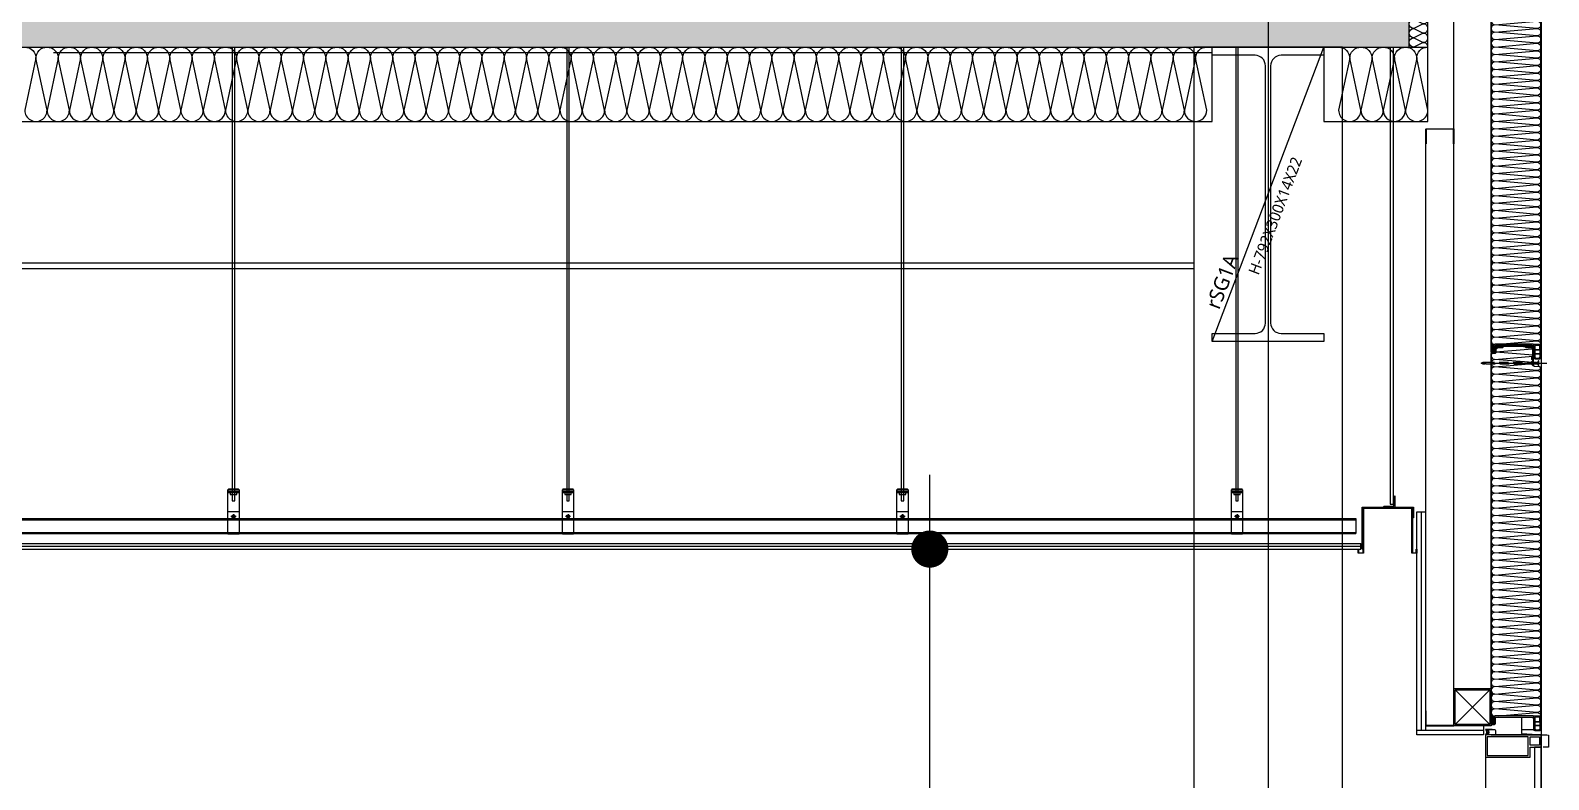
# Model space of a CAD drawing. Header units: millimetres. Extents: x 0 to 672800, y 0 to 118800.
# Drawn here: x 626959 to 631044, y 79875 to 81890 of the extents above; entities that cross this region are included whole.
import ezdxf
from ezdxf.enums import TextEntityAlignment as Align

# ---------------------------------------------------------------- set-up
doc = ezdxf.new("R2010")
doc.units = ezdxf.units.MM
doc.header["$LTSCALE"] = 200
doc.linetypes.add('CEN-GAUN', pattern=[32.2, 30, -1, 0.2, -1])
doc.linetypes.add('HIDDEN', pattern=[0.375, 0.25, -0.125])
doc.layers.get('DEFPOINTS').update_dxf_attribs({"color": 137})
for name, color, linetype in [('0-S-col', 4, 'Continuous'), ('01단열재', 252, 'Continuous'), ('01하지철물', 253, 'Continuous'), ('09GIRDER', 2, 'Continuous'), ('161', 161, 'Continuous'), ('35', 8, 'Continuous'), ('7', 7, 'Continuous'), ('7내부마감', 7, 'Continuous'), ('A-CON', 2, 'Continuous'), ('A-PNL-EXT', 7, 'Continuous'), ('AA-DWXM-CURT', 4, 'Continuous'), ('BOLT', 8, 'Continuous'), ('CEN', 1, 'CEN-GAUN'), ('CON', 2, 'Continuous'), ('deta', 8, 'Continuous'), ('ELE', 7, 'Continuous'), ('ELE-STL', 252, 'Continuous'), ('HAT-253', 253, 'Continuous'), ('HAT-254', 254, 'Continuous'), ('HAT-INS', 252, 'Continuous'), ('HAT-INS1', 252, 'Continuous'), ('Insul', 252, 'Continuous'), ('PANEL', 6, 'Continuous'), ('S-253', 252, 'Continuous'), ('STEEL-E', 6, 'Continuous'), ('STL', 4, 'Continuous'), ('SYP_INSUL', 252, 'Continuous'), ('TEC35', 35, 'Continuous'), ('WALL', 2, 'Continuous'), ('WIN1', 7, 'Continuous'), ('경량철골', 8, 'Continuous'), ('알루미늄시트', 3, 'Continuous')]:
    doc.layers.add(name, color=color, linetype=linetype)
doc.layers.add('190', color=190, linetype='Continuous', plot=False)
doc.layers.add('check', color=61, linetype='Continuous', plot=False)
doc.layers.add('insulation', color=8, linetype='Continuous', lineweight=5)
doc.styles.add('맑은고딕', font='malgun.ttf')
doc.styles.add('스타일1', font='malgun.ttf')
doc.dimstyles.new('CJAK', dxfattribs={"dimscale": 200, "dimtxt": 1.2, "dimasz": 0.5, "dimexe": 2, "dimexo": 3, "dimgap": 0.5, "dimtad": 1, "dimdec": 0, "dimzin": 1, "dimdsep": 46, "dimlunit": 6, "dimtxsty": '맑은고딕', "dimblk": 'CJDOT', "dimcen": 0.09, "dimdle": 1, "dimclrd": 256, "dimclre": 256, "dimclrt": 256, "dimadec": 0, "dimazin": 0, "dimtfac": 1, "dimtdec": 0, "dimtix": 1, "dimtmove": 2, "dimatfit": 3, "dimldrblk": 'CJDOT', "dimfxl": 1, "dimtolj": 1, "dimtzin": 1, "dimarcsym": 0})

# ---------------------------------------------------------------- blocks, each defined once
blk = doc.blocks.new('*U271')
at = {"layer": 'HAT-INS'}
for points in [[(-4139.1, 0, -0.414214), (-4154.1, 15), (-4139.1, 85, 1), (-4169.1, 85), (-4154.1, 15, -0.414214), (-4169.1, 0, 0.414214)], [(-4109.1, 0, -0.414214), (-4124.1, 15), (-4109.1, 85, 1), (-4139.1, 85), (-4124.1, 15, -0.414214), (-4139.1, 0, 0.414214)], [(-4079.1, 0, -0.414214), (-4094.1, 15), (-4079.1, 85, 1), (-4109.1, 85), (-4094.1, 15, -0.414214), (-4109.1, 0, 0.414214)], [(-4049.1, 0, -0.414214), (-4064.1, 15), (-4049.1, 85, 1), (-4079.1, 85), (-4064.1, 15, -0.414214), (-4079.1, 0, 0.414214)], [(-4019.1, 0, -0.414214), (-4034.1, 15), (-4019.1, 85, 1), (-4049.1, 85), (-4034.1, 15, -0.414214), (-4049.1, 0, 0.414214)], [(-3989.1, 0, -0.414214), (-4004.1, 15), (-3989.1, 85, 1), (-4019.1, 85), (-4004.1, 15, -0.414214), (-4019.1, 0, 0.414214)], [(-3959.1, 0, -0.414214), (-3974.1, 15), (-3959.1, 85, 1), (-3989.1, 85), (-3974.1, 15, -0.414214), (-3989.1, 0, 0.414214)], [(-3929.1, 0, -0.414214), (-3944.1, 15), (-3929.1, 85, 1), (-3959.1, 85), (-3944.1, 15, -0.414214), (-3959.1, 0, 0.414214)], [(-3899.1, 0, -0.414214), (-3914.1, 15), (-3899.1, 85, 1), (-3929.1, 85), (-3914.1, 15, -0.414214), (-3929.1, 0, 0.414214)], [(-3869.1, 0, -0.414214), (-3884.1, 15), (-3869.1, 85, 1), (-3899.1, 85), (-3884.1, 15, -0.414214), (-3899.1, 0, 0.414214)], [(-3839.1, 0, -0.414214), (-3854.1, 15), (-3839.1, 85, 1), (-3869.1, 85), (-3854.1, 15, -0.414214), (-3869.1, 0, 0.414214)], [(-3809.1, 0, -0.414214), (-3824.1, 15), (-3809.1, 85, 1), (-3839.1, 85), (-3824.1, 15, -0.414214), (-3839.1, 0, 0.414214)], [(-3779.1, 0, -0.414214), (-3794.1, 15), (-3779.1, 85, 1), (-3809.1, 85), (-3794.1, 15, -0.414214), (-3809.1, 0, 0.414214)], [(-3749.1, 0, -0.414214), (-3764.1, 15), (-3749.1, 85, 1), (-3779.1, 85), (-3764.1, 15, -0.414214), (-3779.1, 0, 0.414214)], [(-3719.1, 0, -0.414214), (-3734.1, 15), (-3719.1, 85, 1), (-3749.1, 85), (-3734.1, 15, -0.414214), (-3749.1, 0, 0.414214)], [(-3689.1, 0, -0.414214), (-3704.1, 15), (-3689.1, 85, 1), (-3719.1, 85), (-3704.1, 15, -0.414214), (-3719.1, 0, 0.414214)], [(-3659.1, 0, -0.414214), (-3674.1, 15), (-3659.1, 85, 1), (-3689.1, 85), (-3674.1, 15, -0.414214), (-3689.1, 0, 0.414214)], [(-3629.1, 0, -0.414214), (-3644.1, 15), (-3629.1, 85, 1), (-3659.1, 85), (-3644.1, 15, -0.414214), (-3659.1, 0, 0.414214)], [(-3599.1, 0, -0.414214), (-3614.1, 15), (-3599.1, 85, 1), (-3629.1, 85), (-3614.1, 15, -0.414214), (-3629.1, 0, 0.414214)], [(-3569.1, 0, -0.414214), (-3584.1, 15), (-3569.1, 85, 1), (-3599.1, 85), (-3584.1, 15, -0.414214), (-3599.1, 0, 0.414214)], [(-3539.1, 0, -0.414214), (-3554.1, 15), (-3539.1, 85, 1), (-3569.1, 85), (-3554.1, 15, -0.414214), (-3569.1, 0, 0.414214)], [(-3509.1, 0, -0.414214), (-3524.1, 15), (-3509.1, 85, 1), (-3539.1, 85), (-3524.1, 15, -0.414214), (-3539.1, 0, 0.414214)], [(-3479.1, 0, -0.414214), (-3494.1, 15), (-3479.1, 85, 1), (-3509.1, 85), (-3494.1, 15, -0.414214), (-3509.1, 0, 0.414214)], [(-3449.1, 0, -0.414214), (-3464.1, 15), (-3449.1, 85, 1), (-3479.1, 85), (-3464.1, 15, -0.414214), (-3479.1, 0, 0.414214)], [(-3419.1, 0, -0.414214), (-3434.1, 15), (-3419.1, 85, 1), (-3449.1, 85), (-3434.1, 15, -0.414214), (-3449.1, 0, 0.414214)], [(-3389.1, 0, -0.414214), (-3404.1, 15), (-3389.1, 85, 1), (-3419.1, 85), (-3404.1, 15, -0.414214), (-3419.1, 0, 0.414214)], [(-3359.1, 0, -0.414214), (-3374.1, 15), (-3359.1, 85, 1), (-3389.1, 85), (-3374.1, 15, -0.414214), (-3389.1, 0, 0.414214)], [(-3329.1, 0, -0.414214), (-3344.1, 15), (-3329.1, 85, 1), (-3359.1, 85), (-3344.1, 15, -0.414214), (-3359.1, 0, 0.414214)], [(-3299.1, 0, -0.414214), (-3314.1, 15), (-3299.1, 85, 1), (-3329.1, 85), (-3314.1, 15, -0.414214), (-3329.1, 0, 0.414214)], [(-3269.1, 0, -0.414214), (-3284.1, 15), (-3269.1, 85, 1), (-3299.1, 85), (-3284.1, 15, -0.414214), (-3299.1, 0, 0.414214)], [(-3239.1, 0, -0.414214), (-3254.1, 15), (-3239.1, 85, 1), (-3269.1, 85), (-3254.1, 15, -0.414214), (-3269.1, 0, 0.414214)], [(-3209.1, 0, -0.414214), (-3224.1, 15), (-3209.1, 85, 1), (-3239.1, 85), (-3224.1, 15, -0.414214), (-3239.1, 0, 0.414214)], [(-3179.1, 0, -0.414214), (-3194.1, 15), (-3179.1, 85, 1), (-3209.1, 85), (-3194.1, 15, -0.414214), (-3209.1, 0, 0.414214)], [(-3149.1, 0, -0.414214), (-3164.1, 15), (-3149.1, 85, 1), (-3179.1, 85), (-3164.1, 15, -0.414214), (-3179.1, 0, 0.414214)], [(-3119.1, 0, -0.414214), (-3134.1, 15), (-3119.1, 85, 1), (-3149.1, 85), (-3134.1, 15, -0.414214), (-3149.1, 0, 0.414214)], [(-3089.1, 0, -0.414214), (-3104.1, 15), (-3089.1, 85, 1), (-3119.1, 85), (-3104.1, 15, -0.414214), (-3119.1, 0, 0.414214)], [(-3059.1, 0, -0.414214), (-3074.1, 15), (-3059.1, 85, 1), (-3089.1, 85), (-3074.1, 15, -0.414214), (-3089.1, 0, 0.414214)], [(-3029.1, 0, -0.414214), (-3044.1, 15), (-3029.1, 85, 1), (-3059.1, 85), (-3044.1, 15, -0.414214), (-3059.1, 0, 0.414214)], [(-2999.1, 0, -0.414214), (-3014.1, 15), (-2999.1, 85, 1), (-3029.1, 85), (-3014.1, 15, -0.414214), (-3029.1, 0, 0.414214)], [(-2969.1, 0, -0.414214), (-2984.1, 15), (-2969.1, 85, 1), (-2999.1, 85), (-2984.1, 15, -0.414214), (-2999.1, 0, 0.414214)], [(-2939.1, 0, -0.414214), (-2954.1, 15), (-2939.1, 85, 1), (-2969.1, 85), (-2954.1, 15, -0.414214), (-2969.1, 0, 0.414214)], [(-2909.1, 0, -0.414214), (-2924.1, 15), (-2909.1, 85, 1), (-2939.1, 85), (-2924.1, 15, -0.414214), (-2939.1, 0, 0.414214)], [(-2879.1, 0, -0.414214), (-2894.1, 15), (-2879.1, 85, 1), (-2909.1, 85), (-2894.1, 15, -0.414214), (-2909.1, 0, 0.414214)], [(-2849.1, 0, -0.414214), (-2864.1, 15), (-2849.1, 85, 1), (-2879.1, 85), (-2864.1, 15, -0.414214), (-2879.1, 0, 0.414214)], [(-2819.1, 0, -0.414214), (-2834.1, 15), (-2819.1, 85, 1), (-2849.1, 85), (-2834.1, 15, -0.414214), (-2849.1, 0, 0.414214)], [(-2789.1, 0, -0.414214), (-2804.1, 15), (-2789.1, 85, 1), (-2819.1, 85), (-2804.1, 15, -0.414214), (-2819.1, 0, 0.414214)], [(-2759.1, 0, -0.414214), (-2774.1, 15), (-2759.1, 85, 1), (-2789.1, 85), (-2774.1, 15, -0.414214), (-2789.1, 0, 0.414214)], [(-2729.1, 0, -0.414214), (-2744.1, 15), (-2729.1, 85, 1), (-2759.1, 85), (-2744.1, 15, -0.414214), (-2759.1, 0, 0.414214)], [(-2699.1, 0, -0.414214), (-2714.1, 15), (-2699.1, 85, 1), (-2729.1, 85), (-2714.1, 15, -0.414214), (-2729.1, 0, 0.414214)], [(-2669.1, 0, -0.414214), (-2684.1, 15), (-2669.1, 85, 1), (-2699.1, 85), (-2684.1, 15, -0.414214), (-2699.1, 0, 0.414214)], [(-2639.1, 0, -0.414214), (-2654.1, 15), (-2639.1, 85, 1), (-2669.1, 85), (-2654.1, 15, -0.414214), (-2669.1, 0, 0.414214)], [(-2609.1, 0, -0.414214), (-2624.1, 15), (-2609.1, 85, 1), (-2639.1, 85), (-2624.1, 15, -0.414214), (-2639.1, 0, 0.414214)], [(-2579.1, 0, -0.414214), (-2594.1, 15), (-2579.1, 85, 1), (-2609.1, 85), (-2594.1, 15, -0.414214), (-2609.1, 0, 0.414214)]]:
    blk.add_lwpolyline(points, format="xyb", dxfattribs=at)
blk = doc.blocks.new('*U265')
at = {"layer": 'HAT-INS'}
for points in [[(-980.1, 0, -0.414214), (-995.1, 15), (-980.1, 85, 1), (-1010.1, 85), (-995.1, 15, -0.414214), (-1010.1, 0, 0.414214)], [(-950.1, 0, -0.414214), (-965.1, 15), (-950.1, 85, 1), (-980.1, 85), (-965.1, 15, -0.414214), (-980.1, 0, 0.414214)], [(-920.1, 0, -0.414214), (-935.1, 15), (-920.1, 85, 1), (-950.1, 85), (-935.1, 15, -0.414214), (-950.1, 0, 0.414214)], [(-890.1, 0, -0.414214), (-905.1, 15), (-890.1, 85, 1), (-920.1, 85), (-905.1, 15, -0.414214), (-920.1, 0, 0.414214)]]:
    blk.add_lwpolyline(points, format="xyb", dxfattribs=at)
blk = doc.blocks.new('SCW-1')
at = {"layer": 'BOLT', "color": 8, "linetype": 'HIDDEN', "ltscale": 0.5}
for p, q in [((150, 3), (150, 9)), ((154.1, 12), (151.1, 9)), ((151.1, 9), (151.1, 3)), ((151.1, 3), (154.1, 0)), ((153.1, 5.4), (153.1, 6.6)), ((153.1, 6.6), (154.5, 6.6)), ((154.5, 5.4), (153.1, 5.4)), ((154.5, 12), (154.1, 12)), ((154.1, 0), (154.5, 0)), ((154.5, 6.6), (154.5, 12)), ((154.5, 0), (154.5, 5.4))]:
    blk.add_line(p, q, dxfattribs=at)
for points in [[(0, 6), (9, 7), (11, 9), (12, 7), (10, 3)], [(10, 3), (5, 3), (0, 6), (5, 9), (11, 9)], [(150, 3), (10, 3)], [(11, 9), (150, 9)]]:
    blk.add_lwpolyline(points, dxfattribs=at)
for centre, start, end in [((150.6, 9.2), 199.4712, 340.5288), ((150.6, 2.8), 19.4712, 160.5288)]:
    blk.add_arc(centre, 0.6, start, end, dxfattribs=at)
blk = doc.blocks.new('PANEL-135')
at = {"layer": '161'}
for p, q in [((150, 0), (0, 0)), ((150, -1000), (0, -1000))]:
    blk.add_line(p, q, dxfattribs=at)
at = {"layer": 'BOLT', "color": 8, "linetype": 'HIDDEN', "ltscale": 0.5}
for p, q in [((37.8, 20.4), (41.2, 17)), ((37.8, 19.3), (40.8, 16.3)), ((37.8, 8.7), (40.8, 11.7)), ((37.8, 7.6), (41.2, 11)), ((37.8, 6.4), (41.2, 3)), ((37.8, 5.3), (40.8, 2.3)), ((41.2, 17), (41.2, 11)), ((41.2, 3), (41.2, -3)), ((37.8, -5.3), (40.8, -2.3)), ((37.8, -6.1), (37.8, -6.1)), ((38.6, -5.6), (41.2, -3))]:
    blk.add_line(p, q, dxfattribs=at)
at = {"layer": 'HAT-INS1'}
for points in [[(37.8, 21.4), (137, 30)], [(137, 30.5), (39.6, 38.9)]]:
    blk.add_lwpolyline(points, dxfattribs=at)
for points in [[(147.4, 26.4, -0.625476), (139.5, 10.2), (37.8, 19.1)], [(37.8, 1.4), (139.5, 10.2, -1), (139.5, -9.8), (37.8, -0.9)], [(25.8, -19.8), (139.5, -9.8, -1), (139.5, -29.8), (25.8, -19.8), (25.8, -19.8, 1), (25.8, -39.8, 1)], [(25.8, -39.8), (139.5, -29.8, -1), (139.5, -49.8), (25.8, -39.8), (25.8, -39.8, 1), (25.8, -59.8, 1)], [(16.1, -12.4, 0.338737), (25.8, -19.8)], [(25.8, -59.8), (139.5, -49.8, -1), (139.5, -69.8), (25.8, -59.8), (25.8, -59.8, 1), (25.8, -79.8, 1)], [(25.8, -79.8), (139.5, -69.8, -1), (139.5, -89.8), (25.8, -79.8), (25.8, -79.8, 1), (25.8, -99.8, 1)], [(25.8, -99.8), (139.5, -89.8, -1), (139.5, -109.8), (25.8, -99.8), (25.8, -99.8, 1), (25.8, -119.8, 1)], [(25.8, -119.8), (139.5, -109.8, -1), (139.5, -129.8), (25.8, -119.8), (25.8, -119.8, 1), (25.8, -139.8, 1)], [(25.8, -139.8), (139.5, -129.8, -1), (139.5, -149.8), (25.8, -139.8), (25.8, -139.8, 1), (25.8, -159.8, 1)], [(25.8, -159.8), (139.5, -149.8, -1), (139.5, -169.8), (25.8, -159.8), (25.8, -159.8, 1), (25.8, -179.8, 1)], [(25.8, -179.8), (139.5, -169.8, -1), (139.5, -189.8), (25.8, -179.8), (25.8, -179.8, 1), (25.8, -199.8, 1)], [(25.8, -199.8), (139.5, -189.8, -1), (139.5, -209.8), (25.8, -199.8), (25.8, -199.8, 1), (25.8, -219.8, 1)], [(25.8, -219.8), (139.5, -209.8, -1), (139.5, -229.8), (25.8, -219.8), (25.8, -219.8, 1), (25.8, -239.8, 1)], [(25.8, -239.8), (139.5, -229.8, -1), (139.5, -249.8), (25.8, -239.8), (25.8, -239.8, 1), (25.8, -259.8, 1)], [(25.8, -259.8), (139.5, -249.8, -1), (139.5, -269.8), (25.8, -259.8), (25.8, -259.8, 1), (25.8, -279.8, 1)], [(25.8, -279.8), (139.5, -269.8, -1), (139.5, -289.8), (25.8, -279.8), (25.8, -279.8, 1), (25.8, -299.8, 1)], [(25.8, -299.8), (139.5, -289.8, -1), (139.5, -309.8), (25.8, -299.8), (25.8, -299.8, 1), (25.8, -319.8, 1)], [(25.8, -319.8), (139.5, -309.8, -1), (139.5, -329.8), (25.8, -319.8), (25.8, -319.8, 1), (25.8, -339.8, 1)], [(25.8, -339.8), (139.5, -329.8, -1), (139.5, -349.8), (25.8, -339.8), (25.8, -339.8, 1), (25.8, -359.8, 1)], [(25.8, -359.8), (139.5, -349.8, -1), (139.5, -369.8), (25.8, -359.8), (25.8, -359.8, 1), (25.8, -379.8, 1)], [(25.8, -379.8), (139.5, -369.8, -1), (139.5, -389.8), (25.8, -379.8), (25.8, -379.8, 1), (25.8, -399.8, 1)], [(25.8, -399.8), (139.5, -389.8, -1), (139.5, -409.8), (25.8, -399.8), (25.8, -399.8, 1), (25.8, -419.8, 1)], [(25.8, -419.8), (139.5, -409.8, -1), (139.5, -429.8), (25.8, -419.8), (25.8, -419.8, 1), (25.8, -439.8, 1)], [(25.8, -439.8), (139.5, -429.8, -1), (139.5, -449.8), (25.8, -439.8), (25.8, -439.8, 1), (25.8, -459.8, 1)], [(25.8, -459.8), (139.5, -449.8, -1), (139.5, -469.8), (25.8, -459.8), (25.8, -459.8, 1), (25.8, -479.8, 1)], [(25.8, -479.8), (139.5, -469.8, -1), (139.5, -489.8), (25.8, -479.8), (25.8, -479.8, 1), (25.8, -499.8, 1)], [(25.8, -499.8), (139.5, -489.8, -1), (139.5, -509.8), (25.8, -499.8), (25.8, -499.8, 1), (25.8, -519.8, 1)], [(25.8, -519.8), (139.5, -509.8, -1), (139.5, -529.8), (25.8, -519.8), (25.8, -519.8, 1), (25.8, -539.8, 1)], [(25.8, -539.8), (139.5, -529.8, -1), (139.5, -549.8), (25.8, -539.8), (25.8, -539.8, 1), (25.8, -559.8, 1)], [(25.8, -559.8), (139.5, -549.8, -1), (139.5, -569.8), (25.8, -559.8), (25.8, -559.8, 1), (25.8, -579.8, 1)], [(25.8, -579.8), (139.5, -569.8, -1), (139.5, -589.8), (25.8, -579.8), (25.8, -579.8, 1), (25.8, -599.8, 1)], [(25.8, -599.8), (139.5, -589.8, -1), (139.5, -609.8), (25.8, -599.8), (25.8, -599.8, 1), (25.8, -619.8, 1)], [(25.8, -619.8), (139.5, -609.8, -1), (139.5, -629.8), (25.8, -619.8), (25.8, -619.8, 1), (25.8, -639.8, 1)], [(25.8, -639.8), (139.5, -629.8, -1), (139.5, -649.8), (25.8, -639.8), (25.8, -639.8, 1), (25.8, -659.8, 1)], [(25.8, -659.8), (139.5, -649.8, -1), (139.5, -669.8), (25.8, -659.8), (25.8, -659.8, 1), (25.8, -679.8, 1)], [(25.8, -679.8), (139.5, -669.8, -1), (139.5, -689.8), (25.8, -679.8), (25.8, -679.8, 1), (25.8, -699.8, 1)], [(25.8, -699.8), (139.5, -689.8, -1), (139.5, -709.8), (25.8, -699.8), (25.8, -699.8, 1), (25.8, -719.8, 1)], [(25.8, -719.8), (139.5, -709.8, -1), (139.5, -729.8), (25.8, -719.8), (25.8, -719.8, 1), (25.8, -739.8, 1)], [(25.8, -739.8), (139.5, -729.8, -1), (139.5, -749.8), (25.8, -739.8), (25.8, -739.8, 1), (25.8, -759.8, 1)], [(25.8, -759.8), (139.5, -749.8, -1), (139.5, -769.8), (25.8, -759.8), (25.8, -759.8, 1), (25.8, -779.8, 1)], [(25.8, -779.8), (139.5, -769.8, -1), (139.5, -789.8), (25.8, -779.8), (25.8, -779.8, 1), (25.8, -799.8, 1)], [(25.8, -799.8), (139.5, -789.8, -1), (139.5, -809.8), (25.8, -799.8), (25.8, -799.8, 1), (25.8, -819.8, 1)], [(25.8, -819.8), (139.5, -809.8, -1), (139.5, -829.8), (25.8, -819.8), (25.8, -819.8, 1), (25.8, -839.8, 1)], [(25.8, -839.8), (139.5, -829.8, -1), (139.5, -849.8), (25.8, -839.8), (25.8, -839.8, 1), (25.8, -859.8, 1)], [(25.8, -859.8), (139.5, -849.8, -1), (139.5, -869.8), (25.8, -859.8), (25.8, -859.8, 1), (25.8, -879.8, 1)], [(25.8, -879.8), (139.5, -869.8, -1), (139.5, -889.8), (25.8, -879.8), (25.8, -879.8, 1), (25.8, -899.8, 1)], [(25.8, -899.8), (139.5, -889.8, -1), (139.5, -909.8), (25.8, -899.8), (25.8, -899.8, 1), (25.8, -919.8, 1)], [(25.8, -919.8), (139.5, -909.8, -1), (139.5, -929.8), (25.8, -919.8), (25.8, -919.8, 1), (25.8, -939.8, 1)], [(25.8, -939.8), (139.5, -929.8, -1), (139.5, -949.8), (138.9, -949.7)], [(129.1, -948.8), (25.8, -939.8), (25.8, -939.8, 0.541794), (16.7, -953.8, 0.541794)]]:
    blk.add_lwpolyline(points, format="xyb", dxfattribs=at)
at = {"layer": 'Insul', "color": 251}
for p, q in [((18.3, -964.5), (18.3, -973.7)), ((32.3, -964.5), (18.3, -964.5)), ((32.3, -973.7), (18.3, -973.7)), ((18.3, -974.7), (18.3, -983)), ((32.3, -974.7), (18.3, -974.7)), ((32.3, -964.5), (32.3, -973.7)), ((32.3, -974.7), (32.3, -983)), ((29, -986.4), (21.7, -986.4))]:
    blk.add_line(p, q, dxfattribs=at)
for points in [[(135.1, 38.5), (136, 38.5, 0.414214), (136.3, 38.8), (136.3, 39), (136.3, 39.5, 0.414214), (133.3, 42.5), (128.3, 43.2), (120.8, 43.2, -0.414214), (120.3, 43.7), (120.3, 44, -0.414214), (120.8, 44.5), (133.9, 44.5), (135.5, 44.1, 0.487928), (135.9, 44.4), (135.9, 44.5, 0.414214), (133.9, 46.5), (82.3, 46.5), (40.6, 46.5, 0.414214), (38.6, 44.5), (38.6, 44.4, 0.487928), (39, 44.1), (40.6, 44.5), (53.7, 44.5, -0.414214), (54.2, 44), (54.2, 43.7, -0.414214), (53.7, 43.2), (46.1, 43.2), (41.1, 42.5, 0.414214), (38.1, 39.5), (38.1, 39), (38.1, 38.8, 0.414214), (38.4, 38.5), (39.3, 38.5, 0.414214), (39.6, 38.8), (39.6, 39, -0.414214), (41.1, 40.5), (46.1, 41.2), (54.7, 41.2, 0.414214), (56.2, 42.7), (56.2, 44, -0.414214), (56.7, 44.5), (82.3, 44.5), (117.8, 44.5, -0.414214), (118.3, 44), (118.3, 42.7, 0.414214), (119.8, 41.2), (128.3, 41.2), (133.3, 40.5, -0.414214), (134.8, 39), (134.8, 38.8, 0.414214)], [(135.1, 38.5), (136, 38.5, 0.414214), (136.3, 38.8), (136.3, 39), (136.3, 39.5, 0.414214), (133.3, 42.5), (128.3, 43.2), (120.8, 43.2, -0.414214), (120.3, 43.7), (120.3, 44, -0.414214), (120.8, 44.5), (133.9, 44.5), (135.5, 44.1, 0.487928), (135.9, 44.4), (135.9, 44.5, 0.414214), (133.9, 46.5), (82.3, 46.5), (40.6, 46.5, 0.414214), (38.6, 44.5), (38.6, 44.4, 0.487928), (39, 44.1), (40.6, 44.5), (53.7, 44.5, -0.414214), (54.2, 44), (54.2, 43.7, -0.414214), (53.7, 43.2), (46.1, 43.2), (41.1, 42.5, 0.414214), (38.1, 39.5), (38.1, 39), (38.1, 38.8, 0.414214), (38.4, 38.5), (39.3, 38.5, 0.414214), (39.6, 38.8), (39.6, 39, -0.414214), (41.1, 40.5), (46.1, 41.2), (54.7, 41.2, 0.414214), (56.2, 42.7), (56.2, 44, -0.414214), (56.7, 44.5), (82.3, 44.5), (117.8, 44.5, -0.414214), (118.3, 44), (118.3, 42.7, 0.414214), (119.8, 41.2), (128.3, 41.2), (133.3, 40.5, -0.414214), (134.8, 39), (134.8, 38.8, 0.414214)], [(148.7, -968.9, -0.414214), (146.2, -971.4), (142.9, -971.4, -0.414214), (140.4, -968.9), (140.4, -953.8, 0.414214), (139.4, -952.8), (136.9, -952.8), (136.9, -951.8), (39, -951.8), (39, -952.8), (35.1, -952.8, 0.414214), (34.1, -953.8), (34.1, -983, -0.414191), (29.1, -988), (21.7, -988, -0.414236), (16.7, -983), (16.7, -949.8), (37, -949.8), (37, -948.8), (138.9, -948.8), (138.9, -949.8), (148.7, -949.8)], [(148.7, -968.9, -0.414214), (146.2, -971.4), (142.9, -971.4, -0.414214), (140.4, -968.9), (140.4, -953.8, 0.414214), (139.4, -952.8), (136.9, -952.8), (136.9, -951.8), (39, -951.8), (39, -952.8), (35.1, -952.8, 0.414214), (34.1, -953.8), (34.1, -983, -0.414191), (29.1, -988), (21.7, -988, -0.414236), (16.7, -983), (16.7, -949.8), (37, -949.8), (37, -948.8), (138.9, -948.8), (138.9, -949.8), (148.7, -949.8)], [(142, -951.4), (147, -951.4), (147, -968.9, -0.414214), (146.2, -969.7), (142.9, -969.7, -0.414214), (142, -968.9)]]:
    blk.add_lwpolyline(points, format="xyb", close=True, dxfattribs=at)
blk.add_lwpolyline([(32.3, -952.5), (32.3, -963.5), (18.3, -963.5), (18.3, -952.5)], close=True, dxfattribs=at)
for centre, start, end in [((21.7, -983), 180, 270.0043), ((29, -983), 270.0043, 0)]:
    blk.add_arc(centre, 3.35, start, end, dxfattribs=at)
at = {"layer": 'PANEL', "ltscale": 3}
for points in [[(44, 43.3), (44, 44.1), (39, 44.1, 0.414214), (37, 42.1), (37, -3.7, -0.39552), (32.8, -8.2), (19.7, -9.1, 0.39896), (15, -14.1), (15, -444.5), (15, -983.8, 0.414242), (20, -988.8), (31.5, -988.8, 0.414191), (35, -985.3), (35, -953.3), (42, -953.3), (42, -952.5), (34.2, -952.5), (34.2, -985.3, -0.414191), (31.5, -988), (20, -988, -0.414242), (15.8, -983.8), (15.8, -444.5), (15.8, -14.1, -0.399273), (19.8, -9.9), (32.8, -9, 0.39552), (37.8, -3.7), (37.8, 42.1, -0.414214), (39, 43.3), (44, 43.3)], [(130.5, 44.1), (130.5, 44.1), (130.5, 43.6), (135.5, 43.6, -0.414214), (137, 42.1), (137, 28.4, 0.414214), (139, 26.4), (148, 26.4, -0.414214), (149.5, 24.9), (149.5, -391.9), (149.5, -969.9, -0.414214), (148, -971.4), (141, -971.4, -0.414214), (139.5, -969.9), (139.5, -952.8), (137, -952.8), (137, -953.3), (139, -953.3), (139, -969.9, 0.414214), (141, -971.9), (148, -971.9, 0.414214), (150, -969.9), (150, -391.9), (150, 24.9, 0.414214), (148, 26.9), (139, 26.9, -0.414214), (137.5, 28.4), (137.5, 42.1, 0.414214), (135.5, 44.1), (130.5, 44.1)]]:
    blk.add_lwpolyline(points, format="xyb", dxfattribs=at)
at = {"layer": 'SYP_INSUL'}
for points in [[(37.8, 41.4), (38.9, 41.5)], [(56.2, 43.2), (70.1, 44.5)], [(38.1, 39), (37.8, 39.1)]]:
    blk.add_lwpolyline(points, dxfattribs=at)
at = {"layer": 'WALL', "color": 3}
blk.add_line((44, 43.3), (44, 43.3), dxfattribs=at)
at = {"xscale": -1}
blk.add_blockref('SCW-1', (176.2, -6), dxfattribs=at)
blk = doc.blocks.new('WB-150-E')
at = {"layer": 'WIN1'}
blk.add_lwpolyline([(200, 60), (50, 60), (50, 0), (170, 0), (170, 27.5), (200, 27.5), (200, 60)], dxfattribs=at)
at = {"layer": 'WIN1', "color": 251}
blk.add_lwpolyline([(55, 55), (55, 5), (165, 5), (165, 55)], close=True, dxfattribs=at)
blk.add_lwpolyline([(195, 32.5), (170, 32.5), (170, 55), (195, 55), (195, 32.5)], dxfattribs=at)
blk = doc.blocks.new('WB-150-C')
at = {"layer": 'WIN1', "color": 251}
blk.add_line((38.9, 30), (217.2, 30), dxfattribs=at)
at = {"layer": 'WIN1'}
blk.add_lwpolyline([(195, 32.5), (170, 32.5), (170, 60), (50, 60), (50, 0), (170, 0), (170, 27.5), (195, 27.5)], close=True, dxfattribs=at)
at = {"layer": 'WIN1', "color": 251}
blk.add_lwpolyline([(55, 55), (55, 5), (165, 5), (165, 55)], close=True, dxfattribs=at)
blk.add_arc((224, 30), 26, 157.3801, 202.6199, dxfattribs=at)
blk = doc.blocks.new('WWW-150-2')
at = {"layer": 'AA-DWXM-CURT'}
for points in [[(132, 740), (150, 740), (150, 1967.5), (132, 1967.5)], [(132, 32.5), (150, 32.5), (150, 720), (132, 720)]]:
    blk.add_lwpolyline(points, close=True, dxfattribs=at)
at = {"layer": 'insulation'}
blk.add_line((0, 1940), (0, 60), dxfattribs=at)
for name, p in [('WB-150-E', (-50, 1940)), ('WB-150-C', (-50, 700))]:
    blk.add_blockref(name, p, dxfattribs=at)
at = {"layer": 'insulation', "xscale": -1, "rotation": 180}
blk.add_blockref('WB-150-E', (-50, 60), dxfattribs=at)
blk = doc.blocks.new('CJDOT')
blk.add_line((-2, 0), (2, 0))
at = {"const_width": 0.5}
blk.add_lwpolyline([(-0.25, 0, 1), (0.25, 0, 1)], format="xyb", close=True, dxfattribs=at)
blk = doc.blocks.new('*D360')
at = {"layer": 'check', "lineweight": -2, "transparency": 16777216}
for p, q in [((628056.5, 80494.9), (629778.7, 80494.9)), ((629378.7, 77594.9), (629378.7, 80394.9)), ((628056.5, 77494.9), (629778.7, 77494.9))]:
    blk.add_line(p, q, dxfattribs=at)
at = {"layer": 'DEFPOINTS', "color": 0, "transparency": 16777216}
for p in [(627456.5, 80494.9), (629378.7, 80494.9), (627456.5, 77494.9)]:
    blk.add_point(p, dxfattribs=at)
at = {"layer": 'check', "lineweight": -2, "transparency": 16777216, "xscale": 100, "yscale": 100, "zscale": 100}
for p, rotation in [((629378.7, 80494.9), 90), ((629378.7, 77494.9), 270)]:
    blk.add_blockref('CJDOT', p, dxfattribs=dict(at, rotation=rotation))
at = {"layer": 'check', "transparency": 16777216, "insert": (629134.5, 78994.9), "char_height": 240, "attachment_point": 5, "rotation": 90, "style": '맑은고딕'}
blk.add_mtext('\\A1;3,000', dxfattribs=at)
blk = doc.blocks.new('ci')
at = {"layer": '190'}
for p, q in [((11.9, 10), (-0.1, 10)), ((11.9, 0), (-0.1, 0))]:
    blk.add_line(p, q, dxfattribs=at)
at = {"layer": '35'}
blk.add_lwpolyline([(9, 0), (15, 0, 0.414214), (18, 3), (18, 7, 0.414214), (15, 10), (9, 10, 0.414214), (6, 7), (6, 3, 0.414214)], format="xyb", close=True, dxfattribs=at)
for centre, start, end in [((-5.3, 5), 316.3972, 43.6028), ((-3.3, 5), 316.3972, 43.6028), ((-1.3, 5), 316.3972, 43.6028), ((0.7, 5), 33.6837, 43.6028), ((0.7, 5), 316.3972, 326.3163)]:
    blk.add_arc(centre, 7.25, start, end, dxfattribs=at)
blk = doc.blocks.new('W-UP-RI')
at = {"layer": 'A-PNL-EXT'}
blk.add_line((-52.8, 15), (-20, 15), dxfattribs=at)
blk.add_lwpolyline([(-52.8, 48.2), (-52.8, 3.6), (20, -0.5), (20, -32.5), (5, -32.5)], dxfattribs=at)
at = {"layer": 'TEC35', "linetype": 'Continuous', "xscale": -1.5, "yscale": 1.5, "zscale": 1.5, "rotation": 180}
blk.add_blockref('ci', (-149.9, 15), dxfattribs=at)
blk = doc.blocks.new('하지철물')
at = {"layer": '01하지철물', "color": 1}
for p, q in [((46.8, 46.8), (-46.8, -46.8)), ((46.8, -46.8), (-46.8, 46.8))]:
    blk.add_line(p, q, dxfattribs=at)
at = {"layer": '01하지철물'}
for points in [[(-50, -50), (-50, 50), (50, 50), (50, -50)], [(-46.8, -46.8), (-46.8, 46.8), (46.8, 46.8), (46.8, -46.8)]]:
    blk.add_lwpolyline(points, close=True, dxfattribs=at)
blk = doc.blocks.new('*U290')
at = {"layer": 'HAT-INS'}
for points in [[(0, 0, 0.414214), (0.25, 0.25), (0, 0.75, -1), (0.5, 0.75), (0.25, 0.25, 0.414214), (0.5, 0)], [(0.5, 0, 0.414214), (0.75, 0.25), (0.5, 0.75, -1), (1, 0.75), (0.75, 0.25, 0.414214), (1, 0)], [(1, 0, 0.414214), (1.25, 0.25), (1, 0.75, -1), (1.5, 0.75), (1.25, 0.25, 0.414214), (1.5, 0)], [(1.5, 0, 0.414214), (1.75, 0.25), (1.5, 0.75, -1), (2, 0.75), (1.75, 0.25, 0.414214), (2, 0)], [(2, 0, 0.414214), (2.25, 0.25), (2, 0.75, -1), (2.5, 0.75), (2.25, 0.25, 0.414214), (2.5, 0)], [(2.5, 0, 0.414214), (2.75, 0.25), (2.5, 0.75, -1), (3, 0.75), (2.75, 0.25, 0.414214), (3, 0)], [(3, 0, 0.414214), (3.25, 0.25), (3, 0.75, -1), (3.5, 0.75), (3.25, 0.25, 0.414214), (3.5, 0)], [(3.5, 0, 0.414214), (3.75, 0.25), (3.5, 0.75, -1), (4, 0.75), (3.75, 0.25, 0.414214), (4, 0)], [(4, 0, 0.414214), (4.25, 0.25), (4, 0.75, -1), (4.5, 0.75), (4.25, 0.25, 0.414214), (4.5, 0)], [(4.5, 0, 0.414214), (4.75, 0.25), (4.5, 0.75, -1), (5, 0.75), (4.75, 0.25, 0.414214), (5, 0)], [(5, 0, 0.414214), (5.25, 0.25), (5, 0.75, -1), (5.5, 0.75), (5.25, 0.25, 0.414214), (5.5, 0)], [(5.5, 0, 0.414214), (5.75, 0.25), (5.5, 0.75, -1), (6, 0.75), (5.75, 0.25, 0.414214), (6, 0)], [(6, 0, 0.414214), (6.25, 0.25), (6, 0.75, -1), (6.5, 0.75), (6.25, 0.25, 0.414214), (6.5, 0)], [(6.5, 0, 0.414214), (6.75, 0.25), (6.5, 0.75, -1), (7, 0.75), (6.75, 0.25, 0.414214), (7, 0)], [(7, 0, 0.414214), (7.25, 0.25), (7, 0.75, -1), (7.5, 0.75), (7.25, 0.25, 0.414214), (7.5, 0)], [(7.5, 0, 0.414214), (7.75, 0.25), (7.5, 0.75, -1), (8, 0.75), (7.75, 0.25, 0.414214), (8, 0)], [(8, 0, 0.414214), (8.25, 0.25), (8, 0.75, -1), (8.5, 0.75), (8.25, 0.25, 0.414214), (8.5, 0)], [(8.5, 0, 0.414214), (8.75, 0.25), (8.5, 0.75, -1), (9, 0.75), (8.75, 0.25, 0.414214), (9, 0)], [(9, 0, 0.414214), (9.25, 0.25), (9, 0.75, -1), (9.5, 0.75), (9.25, 0.25, 0.414214), (9.5, 0)], [(9.5, 0, 0.414214), (9.75, 0.25), (9.5, 0.75, -1), (10, 0.75), (9.75, 0.25, 0.414214), (10, 0)], [(10, 0, 0.414214), (10.25, 0.25), (10, 0.75, -1), (10.5, 0.75), (10.25, 0.25, 0.414214), (10.5, 0)], [(10.5, 0, 0.414214), (10.75, 0.25), (10.5, 0.75, -1), (11, 0.75), (10.75, 0.25, 0.414214), (11, 0)], [(11, 0, 0.414214), (11.25, 0.25), (11, 0.75, -1), (11.5, 0.75), (11.25, 0.25, 0.414214), (11.5, 0)], [(11.5, 0, 0.414214), (11.75, 0.25), (11.5, 0.75, -1), (12, 0.75), (11.75, 0.25, 0.414214), (12, 0)], [(12, 0, 0.414214), (12.25, 0.25), (12, 0.75, -1), (12.5, 0.75), (12.25, 0.25, 0.414214), (12.5, 0)], [(12.5, 0, 0.414214), (12.75, 0.25), (12.5, 0.75, -1), (13, 0.75), (12.75, 0.25, 0.414214), (13, 0)], [(13, 0, 0.414214), (13.25, 0.25), (13, 0.75, -1), (13.5, 0.75), (13.25, 0.25, 0.414214), (13.5, 0)], [(13.5, 0, 0.414214), (13.75, 0.25), (13.5, 0.75, -1), (14, 0.75), (13.75, 0.25, 0.414214), (14, 0)], [(14, 0, 0.414214), (14.25, 0.25), (14, 0.75, -1), (14.5, 0.75), (14.25, 0.25, 0.414214), (14.5, 0)], [(14.5, 0, 0.414214), (14.75, 0.25), (14.5, 0.75, -1), (15, 0.75), (14.75, 0.25, 0.414214), (15, 0)]]:
    blk.add_lwpolyline(points, format="xyb", dxfattribs=at)
blk = doc.blocks.new('SG-rSG1A')
at = {"layer": '09GIRDER', "flags": 128}
blk.add_lwpolyline([(-150, -792), (-150, -770), (-35, -770, 0.414214), (-7, -742), (-7, -50, 0.414214), (-35, -22), (-150, -22), (-150, 0), (150, 0), (150, -22), (35, -22, 0.414214), (7, -50), (7, -742, 0.414214), (35, -770), (150, -770), (150, -792)], format="xyb", close=True, dxfattribs=at)
at = {"layer": 'DEFPOINTS'}
blk.add_line((-150, -792), (150, 0), dxfattribs=at)
at = {"layer": 'DEFPOINTS', "style": '스타일1'}
for s, height, p in [('H-792X300X14X22', 30, (19.3, -453.6)), ('rSG1A', 40, (-123.4, -630.3, 0))]:
    blk.add_text(s, height=height, rotation=69.2539, dxfattribs=at).set_placement(p, align=Align.MIDDLE_CENTER)

msp = doc.modelspace()

# ---------------------------------------------------------------- hatches: boundary and pattern name
at = {"layer": 'HAT-254'}
h = msp.add_hatch(color=256, dxfattribs=at)
h.dxf.hatch_style = 1
h.paths.add_polyline_path([(630668.7, 81844.9), (630668.7, 82594.9), (630518.7, 82594.9), (630518.7, 82444.9), (630368.7, 82414.9), (630368.7, 82294.9), (630548.7, 82294.9), (630518.7, 82254.9), (630518.7, 81994.9), (618888.5, 81994.9), (618888.5, 81844.9)])

# ---------------------------------------------------------------- linework, layer by layer
at = {"color": 8}
for p, q in [((618906.5, 80576.9), (630525.3, 80576.9)), ((618906.5, 80573.9), (630525.3, 80573.9)), ((627520.3, 80594.9), (627490.3, 80594.9)), ((627512.1, 80582.9), (627498.4, 80582.9)), ((627505.3, 80589.1), (627505.3, 80576.7)), ((628420.3, 80594.9), (628390.3, 80594.9)), ((628412.1, 80582.9), (628398.4, 80582.9)), ((628405.3, 80589.1), (628405.3, 80576.7)), ((629320.3, 80594.9), (629290.3, 80594.9)), ((629312.1, 80582.9), (629298.4, 80582.9)), ((629305.3, 80589.1), (629305.3, 80576.7)), ((630220.3, 80594.9), (630190.3, 80594.9)), ((630212.1, 80582.9), (630198.4, 80582.9)), ((630205.3, 80589.1), (630205.3, 80576.7)), ((630525.3, 80576.9), (630525.3, 80536.9)), ((618906.5, 80539.9), (630525.3, 80539.9)), ((618906.5, 80536.9), (630525.3, 80536.9))]:
    msp.add_line(p, q, dxfattribs=at)
at = {"color": 1}
for p, q in [((618916.5, 80509.9), (630538.7, 80509.9)), ((618916.5, 80502.9), (630538.7, 80502.9)), ((618916.5, 80494.9), (630538.7, 80494.9)), ((630538.7, 80494.9), (630538.7, 80509.9))]:
    msp.add_line(p, q, dxfattribs=at)
at = {"color": 8}
for points in [[(627501.9, 81844.9), (627501.9, 80624.8), (627508.6, 80624.8), (627508.6, 81844.9)], [(628401.9, 81844.9), (628401.9, 80624.8), (628408.6, 80624.8), (628408.6, 81844.9)], [(629301.9, 81844.9), (629301.9, 80624.8), (629308.6, 80624.8), (629308.6, 81844.9)], [(630201.9, 81844.9), (630201.9, 80624.8), (630208.6, 80624.8), (630208.6, 81844.9)], [(627520.3, 80654), (627519, 80656), (627491.6, 80656), (627490.3, 80654), (627490.3, 80649), (627491.6, 80647), (627519, 80647), (627520.3, 80649), (627490.3, 80649)], [(627496.5, 80647), (627496.5, 80641.9), (627514.1, 80641.9), (627514.1, 80647)], [(628420.3, 80654), (628419, 80656), (628391.6, 80656), (628390.3, 80654), (628390.3, 80649), (628391.6, 80647), (628419, 80647), (628420.3, 80649), (628390.3, 80649)], [(628396.5, 80647), (628396.5, 80641.9), (628414.1, 80641.9), (628414.1, 80647)], [(629320.3, 80654), (629319, 80656), (629291.6, 80656), (629290.3, 80654), (629290.3, 80649), (629291.6, 80647), (629319, 80647), (629320.3, 80649), (629290.3, 80649)], [(629296.5, 80647), (629296.5, 80641.9), (629314.1, 80641.9), (629314.1, 80647)], [(630220.3, 80654), (630219, 80656), (630191.6, 80656), (630190.3, 80654), (630190.3, 80649), (630191.6, 80647), (630219, 80647), (630220.3, 80649), (630190.3, 80649)], [(630196.5, 80647), (630196.5, 80641.9), (630214.1, 80641.9), (630214.1, 80647)]]:
    msp.add_lwpolyline(points, dxfattribs=at)
for points in [[(627490.3, 80654), (627520.3, 80654), (627520.3, 80534.9), (627490.3, 80534.9)], [(628390.3, 80654), (628420.3, 80654), (628420.3, 80534.9), (628390.3, 80534.9)], [(629290.3, 80654), (629320.3, 80654), (629320.3, 80534.9), (629290.3, 80534.9)], [(630190.3, 80654), (630220.3, 80654), (630220.3, 80534.9), (630190.3, 80534.9)]]:
    msp.add_lwpolyline(points, close=True, dxfattribs=at)
for centre, radius in [((627505.3, 80582.9), 4.25), ((627505.3, 80582.9), 3.25), ((628405.3, 80582.9), 4.25), ((628405.3, 80582.9), 3.25), ((629305.3, 80582.9), 4.25), ((629305.3, 80582.9), 3.25), ((630205.3, 80582.9), 4.25), ((630205.3, 80582.9), 3.25)]:
    msp.add_circle(centre, radius, dxfattribs=at)
at = {"layer": '0-S-col', "color": 8}
msp.add_lwpolyline([(630488.7, 77494.9), (630488.7, 81844.9), (630088.7, 81844.9), (630088.7, 77494.9)], dxfattribs=at)
at = {"layer": '01단열재'}
for points in [[(630438.7, 81844.9), (630438.7, 81644.9), (630718.7, 81644.9), (630718.7, 82644.9), (630538.7, 82644.9)], [(620463.7, 81844.9), (620463.7, 81644.9), (630138.7, 81644.9), (630138.7, 81844.9)]]:
    msp.add_lwpolyline(points, dxfattribs=at)
at = {"layer": '01하지철물'}
msp.add_line((630788.7, 80119.9), (630788.7, 82894.9), dxfattribs=at)
at = {"layer": '7내부마감'}
msp.add_lwpolyline([(630868.7, 80019.9), (630868.7, 79994.9), (630688.7, 79994.9), (630688.7, 80594.9), (630713.7, 80594.9)], dxfattribs=at)
at = {"layer": 'A-CON'}
for points in [[(630668.7, 81844.9), (630668.7, 82594.9), (630518.7, 82594.9), (630518.7, 82444.9), (630368.7, 82414.9), (630368.7, 82294.9), (630548.7, 82294.9), (630518.7, 82254.9), (630518.7, 81994.9), (618888.5, 81994.9)], [(618888.5, 81844.9), (630668.7, 81844.9)]]:
    msp.add_lwpolyline(points, dxfattribs=at)
at = {"layer": 'CEN'}
msp.add_line((630288.7, 91441.6), (630288.7, 66441.6), dxfattribs=at)
at = {"layer": 'deta'}
for p, q in [((630713.7, 80007.4), (630713.7, 81624.9)), ((630788.7, 80020.7), (630788.7, 81624.9)), ((630701.2, 80007.4), (630701.2, 80594.9)), ((630868.7, 80007.4), (630688.7, 80007.4)), ((630868.7, 80019.9), (630713.7, 80019.9))]:
    msp.add_line(p, q, dxfattribs=at)
at = {"layer": 'ELE', "elevation": 0}
msp.add_lwpolyline([(630617.7, 81844.9), (630617.7, 80615.9), (630626.7, 80615.9), (630626.7, 81844.9)], dxfattribs=at)
at = {"layer": 'ELE-STL'}
for p, q in [((630138.7, 81829.9), (627021.2, 81829.9)), ((630088.7, 81263.9), (620463.7, 81263.9)), ((630088.7, 81248.9), (620463.7, 81248.9))]:
    msp.add_line(p, q, dxfattribs=at)
at = {"layer": 'HAT-253'}
msp.add_line((630668.7, 81844.9), (630718.7, 81844.9), dxfattribs=at)
at = {"layer": 'STL', "elevation": 0}
for points in [[(630676, 80483.6), (630676, 80603.6), (630546, 80603.6), (630546, 80483.6), (630531, 80483.6), (630531, 80492.6), (630532.2, 80492.6), (630532.2, 80491.5), (630532.2, 80491.5), (630532.2, 80484.7), (630545, 80484.7), (630545, 80604.7), (630677, 80604.7), (630677, 80484.7), (630687.7, 80484.7), (630687.7, 80494.7), (630688.7, 80494.7), (630688.7, 80493.6), (630688.7, 80493.6), (630688.7, 80483.6)], [(630629.7, 80637.9), (630629.7, 80607.4), (630599.4, 80607.4), (630599.7, 80608.4), (630600.3, 80609.2), (630601.1, 80609.9), (630602.1, 80610.1), (630623.4, 80610.1), (630624.8, 80610.4), (630625.9, 80611.2), (630626.8, 80612.4), (630626.9, 80613.7), (630626.9, 80635.2), (630627.3, 80636.2), (630627.9, 80637), (630628.8, 80637.6)]]:
    msp.add_lwpolyline(points, close=True, dxfattribs=at)
msp.add_lwpolyline([(630544.8, 80494.7), (630542, 80494.7), (630542, 80607.4), (630680, 80607.4), (630680, 80578.5), (630677, 80578.5)], dxfattribs=at)
at = {"layer": '경량철골'}
for points in [[(630788.7, 81584.9), (630787.9, 81584.9), (630787.9, 81623.9, 0.414214), (630787.6, 81624.1), (630714.8, 81624.1, 0.414214), (630714.5, 81623.9), (630714.5, 81584.9), (630713.7, 81584.9), (630713.7, 81624.1, -0.414214), (630714.5, 81624.9), (630787.9, 81624.9, -0.414214), (630788.7, 81624.1)], [(630788.7, 80059.9), (630787.9, 80059.9), (630787.9, 80021, -0.414214), (630787.6, 80020.7), (630714.8, 80020.7, -0.414214), (630714.5, 80021), (630714.5, 80059.9), (630713.7, 80059.9), (630713.7, 80020.7, 0.414214), (630714.5, 80019.9), (630787.9, 80019.9, 0.414214), (630788.7, 80020.7)]]:
    msp.add_lwpolyline(points, format="xyb", close=True, dxfattribs=at)
at = {"layer": '알루미늄시트', "color": 6}
msp.add_line((631023.7, 84194.9), (631023.7, 76594.9), dxfattribs=at)

# ---------------------------------------------------------------- block references
at = {"layer": '7', "rotation": 180}
msp.add_blockref('하지철물', (630838.7, 80069.9), dxfattribs=at)
at = {"layer": 'CON', "xscale": -1}
for p in [(631038.7, 81994.9), (631038.7, 80994.9)]:
    msp.add_blockref('PANEL-135', p, dxfattribs=at)
at = {"layer": 'HAT-INS'}
for name, p, xscale, yscale, zscale, rotation in [('*U290', (630718.7, 81844.9), 50.00000000000009, 50.00000000000009, 50.00000000000009, 90), ('*U271', (621785.5, 81844.9), 2, 2, 2, 180.0000000001017), ('*U265', (628698.5, 81844.9), 2, 2, 2, 179.9999999999366)]:
    msp.add_blockref(name, p, dxfattribs=dict(at, xscale=xscale, yscale=yscale, zscale=zscale, rotation=rotation))
at = {"layer": 'S-253'}
msp.add_blockref('SG-rSG1A', (630288.7, 81844.9), dxfattribs=at)
at = {"layer": 'STEEL-E'}
for name, p in [('W-UP-RI', (631023.7, 79994.9)), ('WWW-150-2', (630873.7, 77994.9))]:
    msp.add_blockref(name, p, dxfattribs=at)

# ---------------------------------------------------------------- dimensions: what is measured, and where the dimension line sits
at = {"layer": 'check'}
dim = msp.add_linear_dim(base=(629378.7, 80494.9), p1=(627456.5, 77494.9), p2=(627456.5, 80494.9), angle=90, dimstyle='CJAK', dxfattribs=at)
dim.commit()
dim.dimension.update_dxf_attribs({"geometry": '*D360', "text_midpoint": (629134.5, 78994.9)})

doc.saveas('drawing.dxf')
